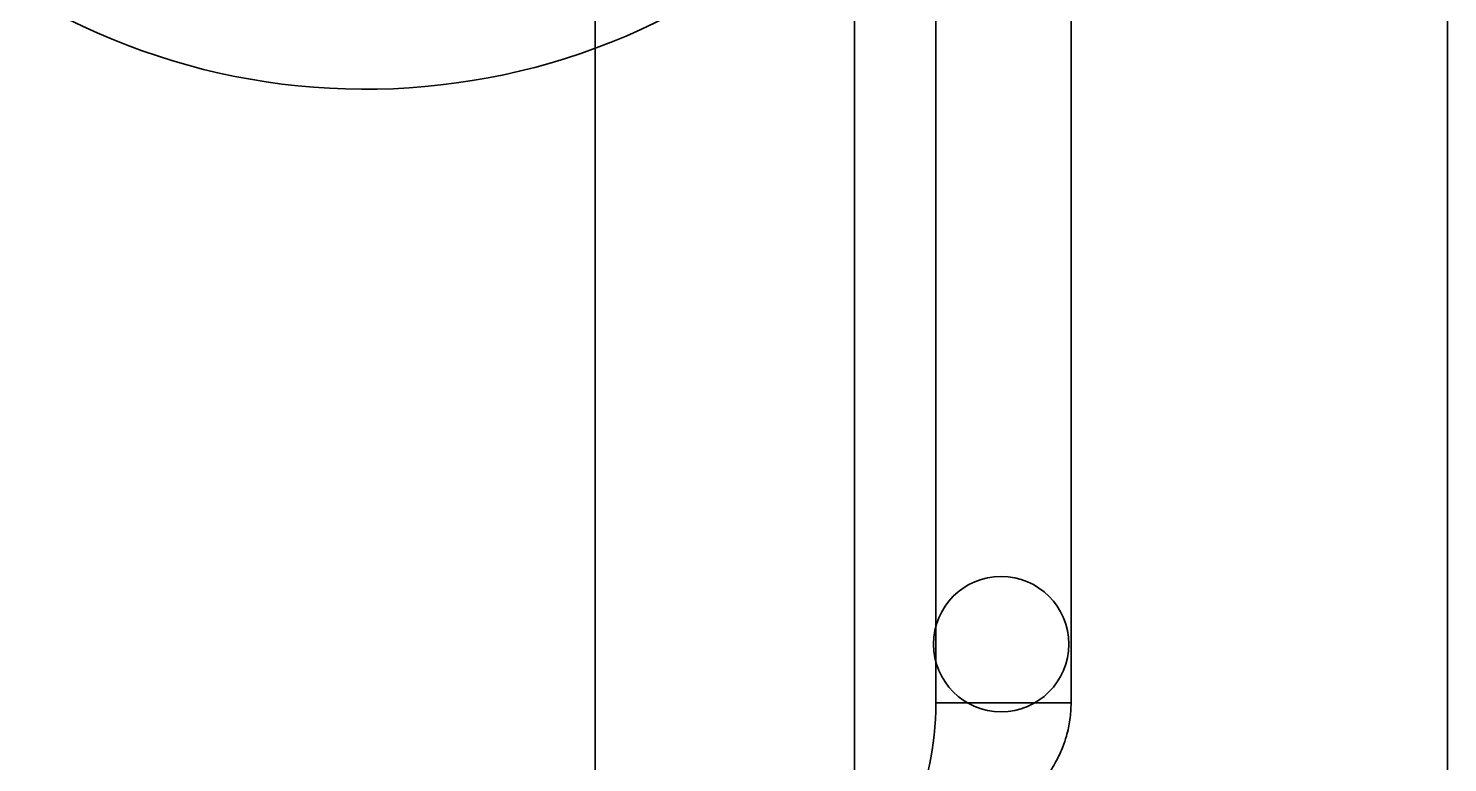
# Model space of a CAD drawing. Header units: millimetres. Extents: x -180 to 3623, y 0 to 2194.
# Drawn here: x 1364.7 to 1417.2, y 65.6 to 92.7 of the extents above; entities that cross this region are included whole.
import ezdxf

# ---------------------------------------------------------------- set-up
doc = ezdxf.new("R2010")
doc.units = ezdxf.units.MM

# ---------------------------------------------------------------- blocks, each defined once
blk = doc.blocks.new('Drawing View2')
at = {"color": 7, "linetype": 'Continuous', "lineweight": 35}
for p, q in [((1145.6, 202), (1145.6, -278)), ((1145.6, 202), (1145.6, -278)), ((1163.186, 194.172), (1163.186, -270.172)), ((1155.186, -75), (1155.186, -276.062)), ((1155.186, -75), (1155.186, -276.062)), ((1158.186, -75), (1158.186, -270.172)), ((1158.186, -270.172), (1158.186, -236.8)), ((1163.186, -270.172), (1163.186, -236.8)), ((1177.1, -237.441), (1177.1, -285.73)), ((1177.1, -239.711), (1177.1, -288)), ((1158.186, -270.172), (1163.186, -270.172))]:
    blk.add_line(p, q, dxfattribs=at)
blk.add_circle((1160.6, -268), 2.5, dxfattribs=at)
blk.add_circle((1160.6, -268), 2.5, dxfattribs=at)
blk.add_arc((1137.1, -223), 24.5, 134.6585, 314.6585, dxfattribs=at)
blk.add_arc((1137.1, -223), 24.5, 134.6585, 314.6585, dxfattribs=at)
blk.add_ellipse((1155.186, -270.172), major_axis=(0, 5.889), ratio=0.5094, start_param=3.141593, end_param=4.712389, dxfattribs=at)
blk.add_open_spline([(1155.186, -276.062), (1155.366, -276.059), (1155.726, -276.054), (1156.322, -276.008), (1156.909, -275.93), (1157.455, -275.824), (1157.91, -275.713), (1158.416, -275.566), (1158.928, -275.385), (1159.417, -275.175), (1159.813, -274.98), (1160.263, -274.732), (1160.715, -274.438), (1161.114, -274.133), (1161.448, -273.844), (1161.731, -273.567), (1161.999, -273.265), (1162.255, -272.94), (1162.478, -272.606), (1162.7, -272.209), (1162.874, -271.822), (1163.039, -271.332), (1163.161, -270.79), (1163.178, -270.38), (1163.186, -270.172)], degree=3, knots=[0, 0, 0, 0, 0.0381208, 0.0765767, 0.1274236, 0.1655753, 0.1986505, 0.2317269, 0.285164, 0.3252559, 0.3597964, 0.3943384, 0.4558154, 0.501938, 0.5326983, 0.581221, 0.6179387, 0.6547017, 0.7098136, 0.7465701, 0.8045879, 0.8530515, 0.9257244, 1, 1, 1, 1], dxfattribs=at)

msp = doc.modelspace()

# ---------------------------------------------------------------- block references
at = {"color": 7, "linetype": 'Continuous', "lineweight": 35}
msp.add_blockref('Drawing View2', (240.063, 338), dxfattribs=at)

doc.saveas('drawing.dxf')
